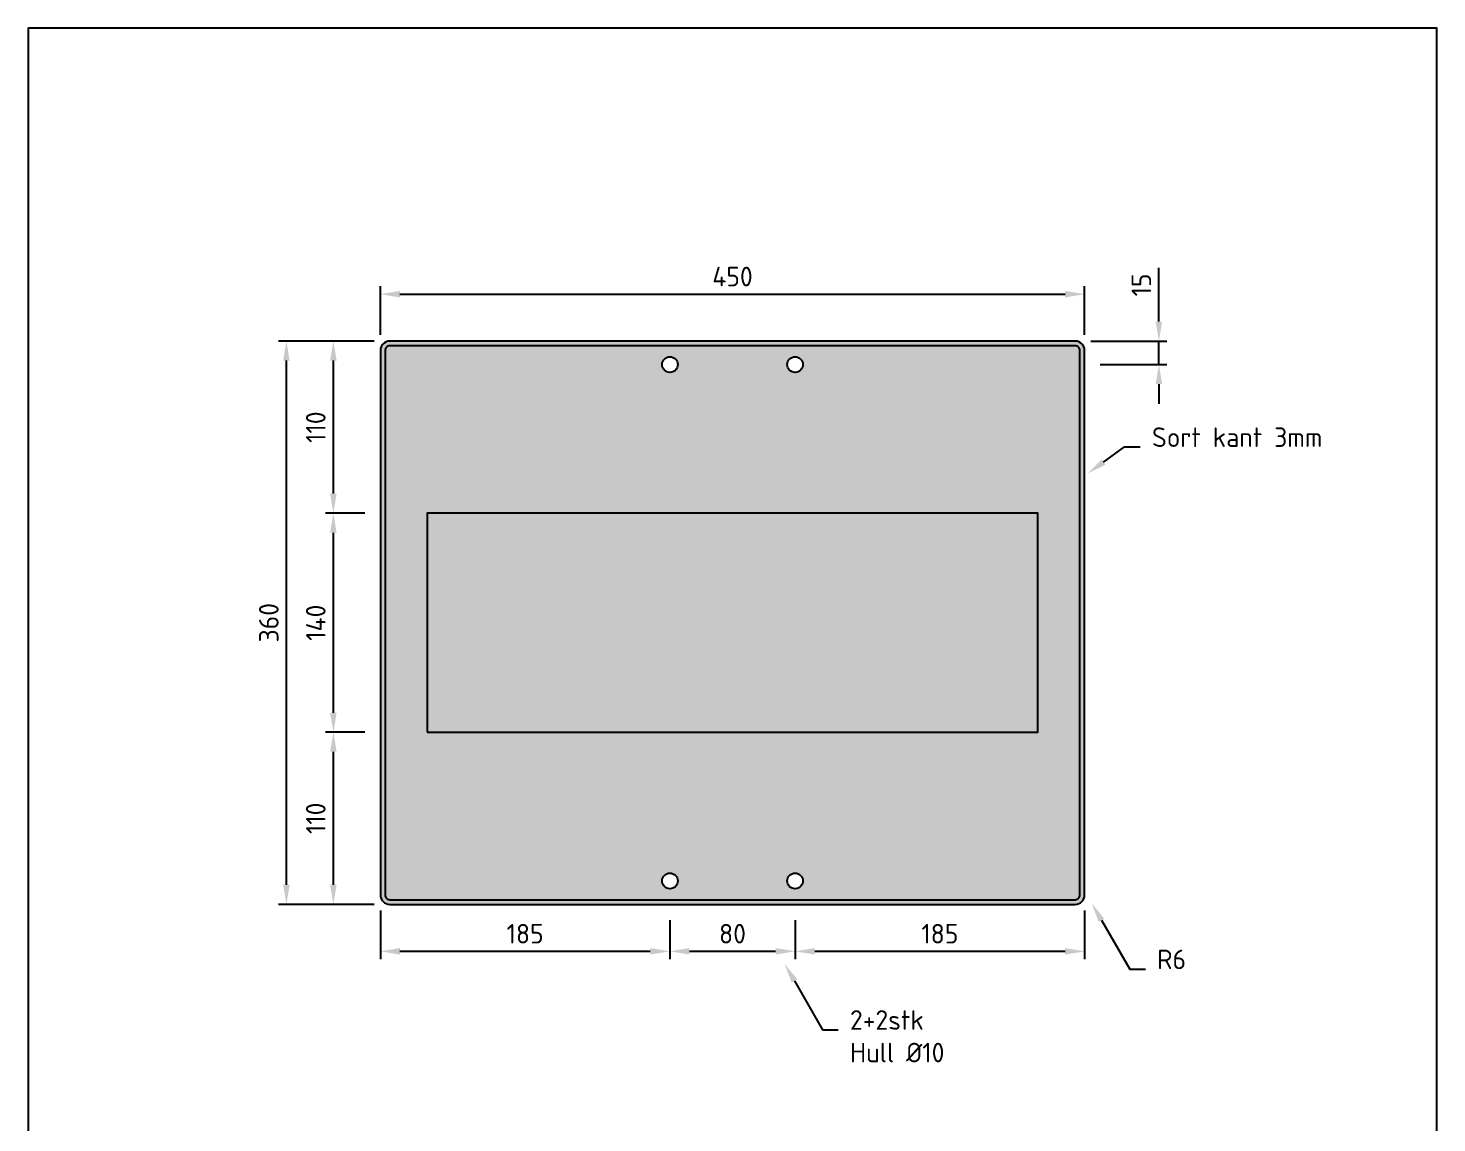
# Model space of a CAD drawing. Header units: millimetres. Extents: x 0 to 900, y 0 to 1385.
# Drawn here: x 0 to 900, y 685 to 1385 of the extents above; entities that cross this region are included whole.
import ezdxf
from ezdxf import colors
from ezdxf.entities.mleader import LeaderData, LeaderLine
from ezdxf.math import Vec2, Vec3

# ---------------------------------------------------------------- set-up
doc = ezdxf.new("R2010")
doc.units = ezdxf.units.MM
for name, color, linetype in [('DIM-ISO_1-10', 4, 'Continuous'), ('RAMME', 7, 'Continuous'), ('Skilt', 7, 'Continuous'), ('Skilt-kontur', 4, 'Continuous'), ('Skravur-Sort', 250, 'Continuous'), ('Symbol-tekst', 250, 'Continuous')]:
    doc.layers.add(name, color=color, linetype=linetype)
doc.layers.add('Hjelpelinjer', color=82, linetype='Continuous', plot=False)
doc.layers.add('Skravur-Gul', color=7, linetype='Continuous', true_color=0xffcc00)
doc.styles.add('ISO25', font='ISO3098.shx')
doc.styles.add('Myriad Semibold', font='Myrsmbd.ttf')
doc.dimstyles.new('DIM-ISO_1-5', dxfattribs={"dimscale": 5, "dimtxt": 2.5, "dimasz": 2.5, "dimexe": 1, "dimexo": 2, "dimgap": 1, "dimtad": 1, "dimdec": 0, "dimdsep": 46, "dimtxsty": 'ISO25', "dimcen": 0, "dimclrd": 256, "dimclre": 256, "dimclrt": 2, "dimadec": 0, "dimazin": 0, "dimtp": 0.1, "dimtm": 0.1, "dimtfac": 0.71, "dimtdec": 0, "dimtmove": 0, "dimatfit": 3, "dimfxl": 1, "dimtzin": 0, "dimarcsym": 0})

# ---------------------------------------------------------------- blocks, each defined once
blk = doc.blocks.new('*D10')
at = {"layer": 'Defpoints', "color": 0, "transparency": 16777216}
for p in [(675, 1215), (225, 1179), (675, 1179)]:
    blk.add_point(p, dxfattribs=at)
at = {"layer": 'DIM-ISO_1-10', "lineweight": -2, "transparency": 16777216}
for p, q in [((225, 1189), (225, 1220)), ((237.5, 1215), (662.5, 1215)), ((675, 1189), (675, 1220))]:
    blk.add_line(p, q, dxfattribs=at)
at = {"layer": 'DIM-ISO_1-10', "transparency": 16777216}
for points in [[(237.5, 1217.08), (237.5, 1212.92), (225, 1215)], [(662.5, 1217.08), (662.5, 1212.92), (675, 1215)]]:
    blk.add_solid(points, dxfattribs=at)
at = {"layer": 'DIM-ISO_1-10', "color": 2, "transparency": 16777216, "insert": (450, 1226.25), "char_height": 12.5, "attachment_point": 5, "style": 'ISO25'}
blk.add_mtext('450', dxfattribs=at)
blk = doc.blocks.new('*D11')
at = {"layer": 'Defpoints', "color": 0, "transparency": 16777216}
for p in [(165, 1185), (231, 1185), (231, 825)]:
    blk.add_point(p, dxfattribs=at)
at = {"layer": 'DIM-ISO_1-10', "lineweight": -2, "transparency": 16777216}
for p, q in [((221, 1185), (160, 1185)), ((165, 837.5), (165, 1172.5)), ((221, 825), (160, 825))]:
    blk.add_line(p, q, dxfattribs=at)
at = {"layer": 'DIM-ISO_1-10', "transparency": 16777216}
for points in [[(162.92, 1172.5), (167.08, 1172.5), (165, 1185)], [(162.92, 837.5), (167.08, 837.5), (165, 825)]]:
    blk.add_solid(points, dxfattribs=at)
at = {"layer": 'DIM-ISO_1-10', "color": 2, "transparency": 16777216, "insert": (153.75, 1005), "char_height": 12.5, "attachment_point": 5, "rotation": 90, "style": 'ISO25'}
blk.add_mtext('360', dxfattribs=at)
blk = doc.blocks.new('*D12')
at = {"layer": 'Defpoints', "color": 0, "transparency": 16777216}
for p in [(195, 935), (225, 935), (231, 825)]:
    blk.add_point(p, dxfattribs=at)
at = {"layer": 'DIM-ISO_1-10', "lineweight": -2, "transparency": 16777216}
for p, q in [((215, 935), (190, 935)), ((195, 837.5), (195, 922.5)), ((221, 825), (190, 825))]:
    blk.add_line(p, q, dxfattribs=at)
at = {"layer": 'DIM-ISO_1-10', "transparency": 16777216}
for points in [[(192.92, 922.5), (197.08, 922.5), (195, 935)], [(192.92, 837.5), (197.08, 837.5), (195, 825)]]:
    blk.add_solid(points, dxfattribs=at)
at = {"layer": 'DIM-ISO_1-10', "color": 2, "transparency": 16777216, "insert": (183.75, 880), "char_height": 12.5, "attachment_point": 5, "rotation": 90, "style": 'ISO25'}
blk.add_mtext('110', dxfattribs=at)
blk = doc.blocks.new('*D8')
at = {"layer": 'Defpoints', "color": 0, "transparency": 16777216}
for p in [(195, 1075), (225, 1075), (225, 935)]:
    blk.add_point(p, dxfattribs=at)
at = {"layer": 'DIM-ISO_1-10', "lineweight": -2, "transparency": 16777216}
for p, q in [((215, 1075), (190, 1075)), ((195, 947.5), (195, 1062.5)), ((215, 935), (190, 935))]:
    blk.add_line(p, q, dxfattribs=at)
at = {"layer": 'DIM-ISO_1-10', "transparency": 16777216}
for points in [[(192.92, 1062.5), (197.08, 1062.5), (195, 1075)], [(192.92, 947.5), (197.08, 947.5), (195, 935)]]:
    blk.add_solid(points, dxfattribs=at)
at = {"layer": 'DIM-ISO_1-10', "color": 2, "transparency": 16777216, "insert": (183.75, 1005), "char_height": 12.5, "attachment_point": 5, "rotation": 90, "style": 'ISO25'}
blk.add_mtext('140', dxfattribs=at)
blk = doc.blocks.new('*D13')
at = {"layer": 'Defpoints', "color": 0, "transparency": 16777216}
for p in [(195, 1185), (231, 1185), (225, 1075)]:
    blk.add_point(p, dxfattribs=at)
at = {"layer": 'DIM-ISO_1-10', "lineweight": -2, "transparency": 16777216}
for p, q in [((221, 1185), (190, 1185)), ((195, 1087.5), (195, 1172.5)), ((215, 1075), (190, 1075))]:
    blk.add_line(p, q, dxfattribs=at)
at = {"layer": 'DIM-ISO_1-10', "transparency": 16777216}
for points in [[(192.92, 1172.5), (197.08, 1172.5), (195, 1185)], [(192.92, 1087.5), (197.08, 1087.5), (195, 1075)]]:
    blk.add_solid(points, dxfattribs=at)
at = {"layer": 'DIM-ISO_1-10', "color": 2, "transparency": 16777216, "insert": (183.75, 1130), "char_height": 12.5, "attachment_point": 5, "rotation": 90, "style": 'ISO25'}
blk.add_mtext('110', dxfattribs=at)
blk = doc.blocks.new('*D14')
at = {"layer": 'Defpoints', "color": 0, "transparency": 16777216}
for p in [(225, 831), (410, 825), (410, 795)]:
    blk.add_point(p, dxfattribs=at)
at = {"layer": 'DIM-ISO_1-10', "lineweight": -2, "transparency": 16777216}
for p, q in [((225, 821), (225, 790)), ((410, 815), (410, 790)), ((237.5, 795), (397.5, 795))]:
    blk.add_line(p, q, dxfattribs=at)
at = {"layer": 'DIM-ISO_1-10', "transparency": 16777216}
for points in [[(237.5, 797.08), (237.5, 792.92), (225, 795)], [(397.5, 797.08), (397.5, 792.92), (410, 795)]]:
    blk.add_solid(points, dxfattribs=at)
at = {"layer": 'DIM-ISO_1-10', "color": 2, "transparency": 16777216, "insert": (317.5, 806.25), "char_height": 12.5, "attachment_point": 5, "style": 'ISO25'}
blk.add_mtext('185', dxfattribs=at)
blk = doc.blocks.new('*D9')
at = {"layer": 'Defpoints', "color": 0, "transparency": 16777216}
for p in [(410, 825), (490, 825), (490, 795)]:
    blk.add_point(p, dxfattribs=at)
at = {"layer": 'DIM-ISO_1-10', "lineweight": -2, "transparency": 16777216}
for p, q in [((410, 815), (410, 790)), ((490, 815), (490, 790)), ((422.5, 795), (477.5, 795))]:
    blk.add_line(p, q, dxfattribs=at)
at = {"layer": 'DIM-ISO_1-10', "transparency": 16777216}
for points in [[(422.5, 797.08), (422.5, 792.92), (410, 795)], [(477.5, 797.08), (477.5, 792.92), (490, 795)]]:
    blk.add_solid(points, dxfattribs=at)
at = {"layer": 'DIM-ISO_1-10', "color": 2, "transparency": 16777216, "insert": (450, 806.25), "char_height": 12.5, "attachment_point": 5, "style": 'ISO25'}
blk.add_mtext('80', dxfattribs=at)
blk = doc.blocks.new('*D15')
at = {"layer": 'Defpoints', "color": 0, "transparency": 16777216}
for p in [(675, 831), (490, 825), (675, 795)]:
    blk.add_point(p, dxfattribs=at)
at = {"layer": 'DIM-ISO_1-10', "lineweight": -2, "transparency": 16777216}
for p, q in [((675, 821), (675, 790)), ((490, 815), (490, 790)), ((502.5, 795), (662.5, 795))]:
    blk.add_line(p, q, dxfattribs=at)
at = {"layer": 'DIM-ISO_1-10', "transparency": 16777216}
for points in [[(502.5, 797.08), (502.5, 792.92), (490, 795)], [(662.5, 797.08), (662.5, 792.92), (675, 795)]]:
    blk.add_solid(points, dxfattribs=at)
at = {"layer": 'DIM-ISO_1-10', "color": 2, "transparency": 16777216, "insert": (582.5, 806.25), "char_height": 12.5, "attachment_point": 5, "style": 'ISO25'}
blk.add_mtext('185', dxfattribs=at)
blk = doc.blocks.new('*D16')
at = {"layer": 'Defpoints', "color": 0, "transparency": 16777216}
for p in [(669, 1185), (722.45, 1185), (675, 1170)]:
    blk.add_point(p, dxfattribs=at)
at = {"layer": 'Skilt-kontur', "lineweight": -2, "transparency": 16777216}
for p, q in [((722.45, 1197.5), (722.45, 1231.77)), ((679, 1185), (727.45, 1185)), ((722.45, 1170), (722.45, 1185)), ((685, 1170), (727.45, 1170)), ((722.45, 1157.5), (722.45, 1145))]:
    blk.add_line(p, q, dxfattribs=at)
at = {"layer": 'Skilt-kontur', "transparency": 16777216}
for points in [[(720.37, 1197.5), (724.53, 1197.5), (722.45, 1185)], [(720.37, 1157.5), (724.53, 1157.5), (722.45, 1170)]]:
    blk.add_solid(points, dxfattribs=at)
at = {"layer": 'Skilt-kontur', "color": 2, "transparency": 16777216, "insert": (711.2, 1220.88), "char_height": 12.5, "attachment_point": 5, "rotation": 90, "style": 'ISO25'}
blk.add_mtext('15', dxfattribs=at)

msp = doc.modelspace()

# ---------------------------------------------------------------- hatches: boundary and pattern name
at = {"layer": 'Skravur-Gul'}
h = msp.add_hatch(color=256, dxfattribs=at)
h.dxf.hatch_style = 1
edge = h.paths.add_edge_path()
edge.add_line((231, 828), (669, 828))
edge.add_arc((669, 831), 3, 270, 360)
edge.add_line((672, 831), (672, 1179))
edge.add_arc((669, 1179), 3, 0, 90)
edge.add_line((669, 1182), (231, 1182))
edge.add_arc((231, 1179), 3, 90, 180)
edge.add_line((228, 1179), (228, 831))
edge.add_arc((231, 831), 3, 180, 270)
edge = h.paths.add_edge_path(flags=16)
edge.add_arc((410, 1170), 5, 0, 360)
edge = h.paths.add_edge_path(flags=16)
edge.add_arc((490, 1170), 5, 0, 360)
edge = h.paths.add_edge_path(flags=16)
edge.add_arc((410, 840), 5, 0, 360)
edge = h.paths.add_edge_path(flags=16)
edge.add_arc((490, 840), 5, 0, 360)
at = {"layer": 'Skravur-Sort'}
h = msp.add_hatch(color=256, dxfattribs=at)
h.dxf.hatch_style = 1
h.paths.add_polyline_path([(225, 831, 0.414214), (231, 825), (669, 825, 0.414214), (675, 831), (675, 1179, 0.414214), (669, 1185), (231, 1185, 0.414214), (225, 1179)])
h.paths.add_polyline_path([(228, 1179, -0.414214), (231, 1182), (669, 1182, -0.414214), (672, 1179), (672, 831, -0.414214), (669, 828), (231, 828, -0.414214), (228, 831)], flags=16)
h.paths.add_polyline_path([(405, 1170, -1), (415, 1170, -1)], flags=0)
h.paths.add_polyline_path([(485, 1170, -1), (495, 1170, -1)], flags=0)
h.paths.add_polyline_path([(415, 840, -1), (405, 840, -1)], flags=0)
h.paths.add_polyline_path([(495, 840, -1), (485, 840, -1)], flags=0)

# ---------------------------------------------------------------- linework, layer by layer
at = {"layer": 'Hjelpelinjer'}
msp.add_lwpolyline([(255, 935), (645, 935), (645, 1075), (255, 1075)], close=True, dxfattribs=at)
for centre in [(410, 1170), (490, 1170), (410, 840), (490, 840)]:
    msp.add_circle(centre, 5, dxfattribs=at)
at = {"layer": 'RAMME'}
msp.add_lwpolyline([(0, 0), (900, 0), (900, 1385), (0, 1385)], close=True, dxfattribs=at)
at = {"layer": 'Skilt'}
msp.add_lwpolyline([(231, 825), (669, 825, 0.414214), (675, 831), (675, 1179, 0.414214), (669, 1185), (231, 1185, 0.414214), (225, 1179), (225, 831, 0.414214)], format="xyb", close=True, dxfattribs=at)
at = {"layer": 'Skilt-kontur'}
msp.add_lwpolyline([(231, 828), (669, 828, 0.414214), (672, 831), (672, 1179, 0.414214), (669, 1182), (231, 1182, 0.414214), (228, 1179), (228, 831, 0.414214)], format="xyb", close=True, dxfattribs=at)

# ---------------------------------------------------------------- texts
at = {"layer": 'Symbol-tekst', "insert": (255, 1075), "char_height": 140, "attachment_point": 1, "style": 'Myriad Semibold'}
msp.add_mtext_dynamic_manual_height_columns('{\\fNSBMyriad Bold|b0|i0|c0|p2;\\W0.9;\\T0.9;FATC}', width=390, gutter_width=1.25, heights=[0], dxfattribs=at)

# ---------------------------------------------------------------- dimensions: what is measured, and where the dimension line sits
at = {"layer": 'DIM-ISO_1-10'}
for base, p1, p2, picture, middle in [((675, 1215), (225, 1179), (675, 1179), '*D10', (450, 1226.25)), ((410, 795), (225, 831), (410, 825), '*D14', (317.5, 806.25))]:
    dim = msp.add_linear_dim(base=base, p1=p1, p2=p2, dimstyle='DIM-ISO_1-5', dxfattribs=at)
    dim.commit()
    dim.dimension.update_dxf_attribs({"geometry": picture, "text_midpoint": middle})
for base, p2, picture, middle in [((165, 1185), (231, 1185), '*D11', (153.75, 1005)), ((195, 935), (225, 935), '*D12', (183.75, 880))]:
    dim = msp.add_linear_dim(base=base, p1=(231, 825), p2=p2, angle=90, dimstyle='DIM-ISO_1-5', dxfattribs=at)
    dim.commit()
    dim.dimension.update_dxf_attribs({"geometry": picture, "text_midpoint": middle})
for base, p1, p2, picture, middle in [((195, 1185), (225, 1075), (231, 1185), '*D13', (183.75, 1130)), ((195, 1075), (225, 935), (225, 1075), '*D8', (183.75, 1005))]:
    dim = msp.add_linear_dim(base=base, p1=p1, p2=p2, angle=90, dimstyle='DIM-ISO_1-5', override={"dimtmove": 1}, dxfattribs=at)
    dim.commit()
    dim.dimension.update_dxf_attribs({"geometry": picture, "text_midpoint": middle})
for base, p1, p2, picture, middle in [((675, 795), (490, 825), (675, 831), '*D15', (582.5, 806.25)), ((490, 795), (410, 825), (490, 825), '*D9', (450, 806.25))]:
    dim = msp.add_linear_dim(base=base, p1=p1, p2=p2, dimstyle='DIM-ISO_1-5', override={"dimtmove": 1}, dxfattribs=at)
    dim.commit()
    dim.dimension.update_dxf_attribs({"geometry": picture, "text_midpoint": middle})
at = {"layer": 'Skilt-kontur'}
dim = msp.add_linear_dim(base=(722.45, 1185), p1=(675, 1170), p2=(669, 1185), angle=90, dimstyle='DIM-ISO_1-5', dxfattribs=at)
dim.commit()
dim.dimension.update_dxf_attribs({"geometry": '*D16', "text_midpoint": (711.2, 1220.88)})

# ---------------------------------------------------------------- leaders
at = {"layer": 'DIM-ISO_1-10'}
ml = msp.add_multileader_mtext('Standard', dxfattribs=at)
ml.set_content('Sort kant 3mm', color=2, style='ISO25')
ml.set_leader_properties()
ml.build(insert=Vec2(0, 0))
ml.multileader.update_dxf_attribs({"text_left_attachment_type": 7, "text_right_attachment_type": 7, "text_top_attachment_type": 10, "text_bottom_attachment_type": 10, "dogleg_length": 2, "arrow_head_size": 12.5, "scale": 5})
ctx = ml.context
ctx.base_point, ctx.scale, ctx.char_height, ctx.arrow_head_size, ctx.landing_gap_size, ctx.plane_origin = Vec3(710.54, 1117.33), 5, 12.5, 12.5, 7.5, Vec3(676.93, 1100.36)
ctx.left_attachment, ctx.right_attachment, ctx.top_attachment, ctx.bottom_attachment = 7, 7, 10, 10
notes = []
notes.append((ctx, [(0, (1, 1, 0), (700.54, 1117.33), (1, 0), 10, [(0, [(676.93, 1100.36)], 0, [])])]))
ctx.mtext.insert, ctx.mtext.flow_direction = Vec3(718.04, 1129.83), 5
ml = msp.add_multileader_mtext('Standard', dxfattribs=at)
ml.set_content('R6', color=2, style='ISO25')
ml.set_leader_properties()
ml.build(insert=Vec2(0, 0))
ml.multileader.update_dxf_attribs({"text_left_attachment_type": 7, "text_right_attachment_type": 7, "text_top_attachment_type": 10, "text_bottom_attachment_type": 10, "dogleg_length": 2, "arrow_head_size": 12.5, "scale": 5})
ctx = ml.context
ctx.base_point, ctx.scale, ctx.char_height, ctx.arrow_head_size, ctx.landing_gap_size, ctx.plane_origin = Vec3(713.77, 783.59), 5, 12.5, 12.5, 7.5, Vec3(679.47, 825.69)
ctx.left_attachment, ctx.right_attachment, ctx.top_attachment, ctx.bottom_attachment = 7, 7, 10, 10
notes.append((ctx, [(0, (1, 1, 0), (703.77, 783.59), (1, 0), 10, [(0, [(679.47, 825.69)], 0, [])])]))
ctx.mtext.insert, ctx.mtext.flow_direction = Vec3(721.27, 796.09), 5
ml = msp.add_multileader_mtext('Standard', dxfattribs=at)
ml.set_content('2+2stk\\PHull %%C10', color=2, style='ISO25')
ml.set_leader_properties()
ml.build(insert=Vec2(0, 0))
ml.multileader.update_dxf_attribs({"text_left_attachment_type": 7, "text_right_attachment_type": 7, "text_top_attachment_type": 10, "text_bottom_attachment_type": 10, "dogleg_length": 2, "arrow_head_size": 12.5, "scale": 5})
ctx = ml.context
ctx.base_point, ctx.scale, ctx.char_height, ctx.arrow_head_size, ctx.landing_gap_size, ctx.plane_origin = Vec3(517.57, 744.88), 5, 12.5, 12.5, 7.5, Vec3(483.27, 786.97)
ctx.left_attachment, ctx.right_attachment, ctx.top_attachment, ctx.bottom_attachment = 7, 7, 10, 10
notes.append((ctx, [(0, (1, 1, 0), (507.57, 744.88), (1, 0), 10, [(0, [(483.27, 786.97)], 0, [])])]))
ctx.mtext.insert, ctx.mtext.flow_direction = Vec3(525.07, 757.38), 5
for ctx, leaders in notes:
    for number, flags, end, landing, length, lines in leaders:
        leader = LeaderData()
        leader.index, (leader.has_last_leader_line, leader.has_dogleg_vector, leader.attachment_direction) = number, flags
        leader.last_leader_point, leader.dogleg_vector, leader.dogleg_length = Vec3(end), Vec3(landing), length
        for number, points, colour, breaks in lines:
            line = LeaderLine()
            line.index, line.vertices, line.color, line.breaks = number, Vec3.list(points), colors.encode_raw_color(colour), breaks
            leader.lines.append(line)
        ctx.leaders.append(leader)

doc.saveas('drawing.dxf')
